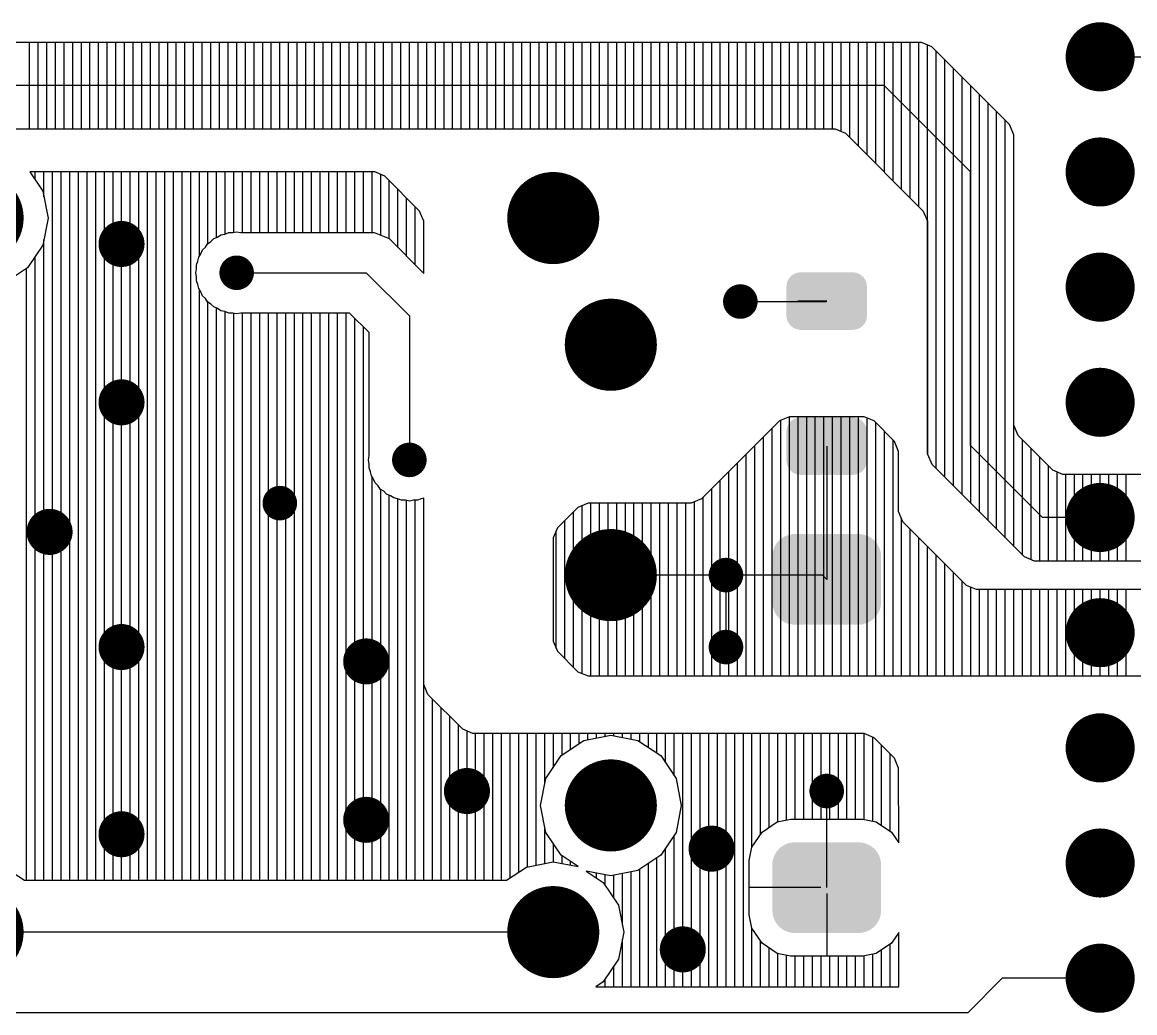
# Model space of a CAD drawing. Extents: x 295 to 953, y 10 to 290.
# Drawn here: x 807.9 to 848.4, y 189.28 to 225.32 of the extents above; entities that cross this region are included whole.
import ezdxf

# ---------------------------------------------------------------- set-up
doc = ezdxf.new("R2010")
doc.units = 0
doc.header["$LTSCALE"] = 5
doc.header["$MEASUREMENT"] = 0
doc.layers.get('0').update_dxf_attribs({"linetype": 'CONTINUOUS', "lineweight": 25})
doc.layers.add('DV-INT-A3_TOP', color=10, linetype='CONTINUOUS')

msp = doc.modelspace()

# ---------------------------------------------------------------- linework, layer by layer
for points, const_width in [([(846.512, 224.062, 1), (847.769, 224.062, 1)], 1.257), ([(846.512, 219.871, 1), (847.769, 219.871, 1)], 1.257), ([(805.44, 218.194, 1), (807.116, 218.194, 1)], 1.676), ([(826.395, 218.194, 1), (828.071, 218.194, 1)], 1.676), ([(811.098, 217.251, 1), (811.936, 217.251, 1)], 0.838), ([(815.394, 216.203, 1), (816.022, 216.203, 1)], 0.629), ([(846.512, 215.68, 1), (847.769, 215.68, 1)], 1.257), ([(833.729, 215.156, 1), (834.358, 215.156, 1)], 0.629), ([(828.49, 213.584, 1), (830.167, 213.584, 1)], 1.676), ([(846.512, 211.489, 1), (847.769, 211.489, 1)], 1.257), ([(811.098, 211.489, 1), (811.936, 211.489, 1)], 0.838), ([(821.68, 209.393, 1), (822.309, 209.393, 1)], 0.629), ([(816.965, 207.821, 1), (817.594, 207.821, 1)], 0.629), ([(846.512, 207.298, 1), (847.769, 207.298, 1)], 1.257), ([(808.478, 206.774, 1), (809.317, 206.774, 1)], 0.838), ([(828.49, 205.202, 1), (830.167, 205.202, 1)], 1.676), ([(833.205, 205.202, 1), (833.834, 205.202, 1)], 0.629), ([(846.512, 203.107, 1), (847.769, 203.107, 1)], 1.257), ([(811.098, 202.583, 1), (811.936, 202.583, 1)], 0.838), ([(820.004, 202.059, 1), (820.842, 202.059, 1)], 0.838), ([(833.205, 202.583, 1), (833.834, 202.583, 1)], 0.629), ([(846.512, 198.916, 1), (847.769, 198.916, 1)], 1.257), ([(828.49, 196.82, 1), (830.167, 196.82, 1)], 1.676), ([(823.671, 197.344, 1), (824.509, 197.344, 1)], 0.838), ([(836.872, 197.344, 1), (837.501, 197.344, 1)], 0.629), ([(820.004, 196.296, 1), (820.842, 196.296, 1)], 0.838), ([(811.098, 195.772, 1), (811.936, 195.772, 1)], 0.838), ([(832.577, 195.248, 1), (833.415, 195.248, 1)], 0.838), ([(846.512, 194.725, 1), (847.769, 194.725, 1)], 1.257), ([(805.44, 192.21, 1), (807.116, 192.21, 1)], 1.676), ([(826.395, 192.21, 1), (828.071, 192.21, 1)], 1.676), ([(831.529, 191.581, 1), (832.367, 191.581, 1)], 0.838), ([(846.512, 190.534, 1), (847.769, 190.534, 1)], 1.257)]:
    msp.add_lwpolyline(points, format="xyb", close=True, dxfattribs=dict(const_width=const_width))
for points in [[(835.739, 215.828), (835.744, 215.854), (838.637, 215.828), (838.627, 215.854)], [(835.744, 215.854), (835.789, 215.95), (838.627, 215.854), (838.588, 215.95)], [(835.789, 215.95), (835.799, 215.974), (838.588, 215.95), (838.571, 215.974)], [(835.799, 215.974), (835.867, 216.057), (838.571, 215.974), (838.51, 216.057)], [(835.867, 216.057), (835.883, 216.076), (838.51, 216.057), (838.486, 216.076)], [(835.883, 216.076), (835.971, 216.141), (838.486, 216.076), (838.407, 216.141)], [(835.971, 216.141), (835.99, 216.154), (838.407, 216.141), (838.377, 216.154)], [(835.99, 216.154), (836.094, 216.196), (838.377, 216.154), (838.287, 216.196)], [(836.094, 216.196), (836.113, 216.204), (838.287, 216.196), (838.246, 216.204)], [(836.113, 216.204), (836.238, 216.22), (838.246, 216.204), (838.157, 216.22)], [(836.238, 216.22), (836.244, 216.22), (838.157, 216.22), (838.13, 216.22)], [(835.72, 215.696), (835.721, 215.724), (838.654, 215.696), (838.65, 215.724)], [(835.72, 214.649), (835.72, 215.696), (838.654, 214.649), (838.654, 215.696)], [(835.721, 215.724), (835.739, 215.828), (838.65, 215.724), (838.637, 215.828)], [(835.723, 214.621), (835.72, 214.649), (838.653, 214.621), (838.654, 214.649)], [(835.737, 214.517), (835.723, 214.621), (838.634, 214.517), (838.653, 214.621)], [(835.747, 214.491), (835.737, 214.517), (838.629, 214.491), (838.634, 214.517)], [(835.786, 214.395), (835.747, 214.491), (838.585, 214.395), (838.629, 214.491)], [(835.803, 214.371), (835.786, 214.395), (838.574, 214.371), (838.585, 214.395)], [(835.864, 214.288), (835.803, 214.371), (838.506, 214.288), (838.574, 214.371)], [(835.887, 214.269), (835.864, 214.288), (838.49, 214.269), (838.506, 214.288)], [(835.966, 214.204), (835.887, 214.269), (838.403, 214.204), (838.49, 214.269)], [(835.996, 214.19), (835.966, 214.204), (838.384, 214.19), (838.403, 214.204)], [(836.087, 214.149), (835.996, 214.19), (838.28, 214.149), (838.384, 214.19)], [(836.128, 214.141), (836.087, 214.149), (838.261, 214.141), (838.28, 214.149)], [(836.217, 214.125), (836.128, 214.141), (838.135, 214.125), (838.261, 214.141)], [(836.244, 214.125), (836.217, 214.125), (838.13, 214.125), (838.135, 214.125)], [(835.744, 210.577), (835.789, 210.674), (838.627, 210.577), (838.588, 210.674)], [(835.789, 210.674), (835.799, 210.697), (838.588, 210.674), (838.571, 210.697)], [(835.799, 210.697), (835.867, 210.781), (838.571, 210.697), (838.51, 210.781)], [(835.867, 210.781), (835.883, 210.8), (838.51, 210.781), (838.486, 210.8)], [(835.883, 210.8), (835.971, 210.864), (838.486, 210.8), (838.407, 210.864)], [(835.971, 210.864), (835.99, 210.878), (838.407, 210.864), (838.377, 210.878)], [(835.99, 210.878), (836.094, 210.92), (838.377, 210.878), (838.287, 210.92)], [(836.094, 210.92), (836.113, 210.927), (838.287, 210.92), (838.246, 210.927)], [(836.113, 210.927), (836.238, 210.943), (838.246, 210.927), (838.157, 210.943)], [(836.238, 210.943), (836.244, 210.944), (838.157, 210.943), (838.13, 210.944)], [(835.72, 210.42), (835.721, 210.447), (838.654, 210.42), (838.65, 210.447)], [(835.72, 209.372), (835.72, 210.42), (838.654, 209.372), (838.654, 210.42)], [(835.721, 210.447), (835.739, 210.551), (838.65, 210.447), (838.637, 210.551)], [(835.739, 210.551), (835.744, 210.577), (838.637, 210.551), (838.627, 210.577)], [(835.723, 209.345), (835.72, 209.372), (838.653, 209.345), (838.654, 209.372)], [(835.737, 209.241), (835.723, 209.345), (838.634, 209.241), (838.653, 209.345)], [(835.747, 209.215), (835.737, 209.241), (838.629, 209.215), (838.634, 209.241)], [(835.786, 209.118), (835.747, 209.215), (838.585, 209.118), (838.629, 209.215)], [(835.803, 209.095), (835.786, 209.118), (838.574, 209.095), (838.585, 209.118)], [(835.864, 209.011), (835.803, 209.095), (838.506, 209.011), (838.574, 209.095)], [(835.887, 208.992), (835.864, 209.011), (838.49, 208.992), (838.506, 209.011)], [(835.966, 208.928), (835.887, 208.992), (838.403, 208.928), (838.49, 208.992)], [(835.996, 208.914), (835.966, 208.928), (838.384, 208.914), (838.403, 208.928)], [(836.087, 208.872), (835.996, 208.914), (838.28, 208.872), (838.384, 208.914)], [(836.128, 208.865), (836.087, 208.872), (838.261, 208.865), (838.28, 208.872)], [(836.217, 208.849), (836.128, 208.865), (838.135, 208.849), (838.261, 208.865)], [(836.244, 208.848), (836.217, 208.849), (838.13, 208.848), (838.135, 208.849)], [(835.476, 206.485), (835.593, 206.571), (838.894, 206.485), (838.784, 206.571)], [(835.593, 206.571), (835.61, 206.584), (838.784, 206.571), (838.759, 206.584)], [(835.61, 206.584), (835.743, 206.645), (838.759, 206.584), (838.635, 206.645)], [(835.743, 206.645), (835.761, 206.653), (838.635, 206.645), (838.605, 206.653)], [(835.761, 206.653), (835.908, 206.688), (838.605, 206.653), (838.475, 206.688)], [(835.908, 206.688), (835.923, 206.691), (838.475, 206.688), (838.415, 206.691)], [(835.923, 206.691), (836.089, 206.696), (838.415, 206.691), (838.332, 206.696)], [(838.285, 206.696), (838.309, 206.698), (838.332, 206.696), (838.309, 206.698)], [(835.226, 206.062), (835.273, 206.197), (839.145, 206.062), (839.103, 206.197)], [(835.273, 206.197), (835.28, 206.219), (839.103, 206.197), (839.091, 206.219)], [(835.28, 206.219), (835.353, 206.342), (839.091, 206.219), (839.023, 206.342)], [(835.353, 206.342), (835.365, 206.362), (839.023, 206.342), (839.006, 206.362)], [(835.365, 206.362), (835.461, 206.469), (839.006, 206.362), (838.915, 206.469)], [(835.461, 206.469), (835.476, 206.485), (838.915, 206.469), (838.894, 206.485)], [(835.204, 205.873), (835.205, 205.897), (839.169, 205.873), (839.167, 205.897)], [(835.207, 205.814), (835.204, 205.873), (839.167, 205.814), (839.169, 205.873)], [(835.205, 205.897), (835.223, 206.038), (839.167, 205.897), (839.152, 206.038)], [(835.207, 204.28), (835.207, 205.814), (839.167, 204.28), (839.167, 205.814)], [(835.223, 206.038), (835.226, 206.062), (839.152, 206.038), (839.145, 206.062)], [(835.204, 204.221), (835.207, 204.28), (839.169, 204.221), (839.167, 204.28)], [(835.207, 204.197), (835.204, 204.221), (839.169, 204.197), (839.169, 204.221)], [(835.221, 204.056), (835.207, 204.197), (839.15, 204.056), (839.169, 204.197)], [(835.229, 204.032), (835.221, 204.056), (839.147, 204.032), (839.15, 204.056)], [(835.271, 203.897), (835.229, 204.032), (839.101, 203.897), (839.147, 204.032)], [(835.283, 203.875), (835.271, 203.897), (839.093, 203.875), (839.101, 203.897)], [(835.351, 203.752), (835.283, 203.875), (839.02, 203.752), (839.093, 203.875)], [(835.368, 203.732), (835.351, 203.752), (839.009, 203.732), (839.02, 203.752)], [(835.459, 203.625), (835.368, 203.732), (838.912, 203.625), (839.009, 203.732)], [(835.48, 203.609), (835.459, 203.625), (838.897, 203.609), (838.912, 203.625)], [(835.59, 203.523), (835.48, 203.609), (838.781, 203.523), (838.897, 203.609)], [(835.615, 203.511), (835.59, 203.523), (838.763, 203.511), (838.781, 203.523)], [(835.738, 203.449), (835.615, 203.511), (838.63, 203.449), (838.763, 203.511)], [(835.769, 203.441), (835.738, 203.449), (838.613, 203.441), (838.63, 203.449)], [(835.899, 203.406), (835.769, 203.441), (838.466, 203.406), (838.613, 203.441)], [(835.958, 203.403), (835.899, 203.406), (838.451, 203.403), (838.466, 203.406)], [(836.042, 203.398), (835.958, 203.403), (838.285, 203.398), (838.451, 203.403)], [(836.065, 203.396), (836.042, 203.398), (836.065, 203.396), (836.089, 203.398)], [(835.365, 195.142), (835.461, 195.249), (839.006, 195.142), (838.915, 195.249)], [(835.461, 195.249), (835.476, 195.266), (838.915, 195.249), (838.894, 195.266)], [(835.476, 195.266), (835.593, 195.352), (838.894, 195.266), (838.784, 195.352)], [(835.593, 195.352), (835.61, 195.364), (838.784, 195.352), (838.759, 195.364)], [(835.61, 195.364), (835.743, 195.426), (838.759, 195.364), (838.635, 195.426)], [(835.743, 195.426), (835.761, 195.434), (838.635, 195.426), (838.605, 195.434)], [(835.761, 195.434), (835.908, 195.468), (838.605, 195.434), (838.475, 195.468)], [(835.908, 195.468), (835.923, 195.472), (838.475, 195.468), (838.415, 195.472)], [(835.923, 195.472), (836.089, 195.477), (838.415, 195.472), (838.332, 195.477)], [(838.285, 195.477), (838.309, 195.478), (838.332, 195.477), (838.309, 195.478)], [(835.205, 194.677), (835.223, 194.819), (839.167, 194.677), (839.152, 194.819)], [(835.223, 194.819), (835.226, 194.842), (839.152, 194.819), (839.145, 194.842)], [(835.226, 194.842), (835.273, 194.977), (839.145, 194.842), (839.103, 194.977)], [(835.273, 194.977), (835.28, 194.999), (839.103, 194.977), (839.091, 194.999)], [(835.28, 194.999), (835.353, 195.123), (839.091, 194.999), (839.023, 195.123)], [(835.353, 195.123), (835.365, 195.142), (839.023, 195.123), (839.006, 195.142)], [(835.204, 194.653), (835.205, 194.677), (839.169, 194.653), (839.167, 194.677)], [(835.207, 194.595), (835.204, 194.653), (839.167, 194.595), (839.169, 194.653)], [(835.207, 193.061), (835.207, 194.595), (839.167, 193.061), (839.167, 194.595)], [(835.204, 193.002), (835.207, 193.061), (839.169, 193.002), (839.167, 193.061)], [(835.207, 192.978), (835.204, 193.002), (839.169, 192.978), (839.169, 193.002)], [(835.221, 192.837), (835.207, 192.978), (839.15, 192.837), (839.169, 192.978)], [(835.229, 192.813), (835.221, 192.837), (839.147, 192.813), (839.15, 192.837)], [(835.271, 192.678), (835.229, 192.813), (839.101, 192.678), (839.147, 192.813)], [(835.283, 192.656), (835.271, 192.678), (839.093, 192.656), (839.101, 192.678)], [(835.351, 192.533), (835.283, 192.656), (839.02, 192.533), (839.093, 192.656)], [(835.368, 192.513), (835.351, 192.533), (839.009, 192.513), (839.02, 192.533)], [(835.459, 192.406), (835.368, 192.513), (838.912, 192.406), (839.009, 192.513)], [(835.48, 192.39), (835.459, 192.406), (838.897, 192.39), (838.912, 192.406)], [(835.59, 192.304), (835.48, 192.39), (838.781, 192.304), (838.897, 192.39)], [(835.615, 192.291), (835.59, 192.304), (838.763, 192.291), (838.781, 192.304)], [(835.738, 192.23), (835.615, 192.291), (838.63, 192.23), (838.763, 192.291)], [(835.769, 192.222), (835.738, 192.23), (838.613, 192.222), (838.63, 192.23)], [(835.899, 192.187), (835.769, 192.222), (838.466, 192.187), (838.613, 192.222)], [(835.958, 192.183), (835.899, 192.187), (838.451, 192.183), (838.466, 192.187)], [(836.042, 192.179), (835.958, 192.183), (838.285, 192.179), (838.451, 192.183)], [(836.065, 192.177), (836.042, 192.179), (836.065, 192.177), (836.089, 192.179)]]:
    msp.add_solid(points)
at = {"layer": 'DV-INT-A3_TOP', "color": 7}
for p, q in [((840.64, 224.581), (800.528, 224.581)), ((808.168, 221.442), (808.168, 224.581)), ((808.483, 221.442), (808.483, 224.581)), ((808.797, 221.442), (808.797, 224.581)), ((809.111, 221.442), (809.111, 224.581)), ((809.426, 221.442), (809.426, 224.581)), ((809.74, 221.442), (809.74, 224.581)), ((810.054, 221.442), (810.054, 224.581)), ((810.369, 221.442), (810.369, 224.581)), ((810.683, 221.442), (810.683, 224.581)), ((810.997, 221.442), (810.997, 224.581)), ((811.312, 221.442), (811.312, 224.581)), ((811.626, 221.442), (811.626, 224.581)), ((811.94, 221.442), (811.94, 224.581)), ((812.255, 221.442), (812.255, 224.581)), ((812.569, 221.442), (812.569, 224.581)), ((812.883, 221.442), (812.883, 224.581)), ((813.198, 221.442), (813.198, 224.581)), ((813.512, 221.442), (813.512, 224.581)), ((813.826, 221.442), (813.826, 224.581)), ((814.141, 221.442), (814.141, 224.581)), ((814.455, 221.442), (814.455, 224.581)), ((814.769, 221.442), (814.769, 224.581)), ((815.083, 221.442), (815.083, 224.581)), ((815.398, 221.442), (815.398, 224.581)), ((815.712, 221.442), (815.712, 224.581)), ((816.026, 221.442), (816.026, 224.581)), ((816.341, 221.442), (816.341, 224.581)), ((816.655, 221.442), (816.655, 224.581)), ((816.969, 221.442), (816.969, 224.581)), ((817.284, 221.442), (817.284, 224.581)), ((817.598, 221.442), (817.598, 224.581)), ((817.912, 221.442), (817.912, 224.581)), ((818.227, 221.442), (818.227, 224.581)), ((818.541, 221.442), (818.541, 224.581)), ((818.855, 221.442), (818.855, 224.581)), ((819.17, 221.442), (819.17, 224.581)), ((819.484, 221.442), (819.484, 224.581)), ((819.798, 221.442), (819.798, 224.581)), ((820.113, 221.442), (820.113, 224.581)), ((820.427, 221.442), (820.427, 224.581)), ((820.741, 221.442), (820.741, 224.581)), ((821.056, 221.442), (821.056, 224.581)), ((821.37, 221.442), (821.37, 224.581)), ((821.684, 221.442), (821.684, 224.581)), ((821.999, 221.442), (821.999, 224.581)), ((822.313, 221.442), (822.313, 224.581)), ((822.627, 221.442), (822.627, 224.581)), ((822.942, 221.442), (822.942, 224.581)), ((823.256, 221.442), (823.256, 224.581)), ((823.57, 221.442), (823.57, 224.581)), ((823.885, 221.442), (823.885, 224.581)), ((824.199, 221.442), (824.199, 224.581)), ((824.513, 221.442), (824.513, 224.581)), ((824.828, 221.442), (824.828, 224.581)), ((825.142, 221.442), (825.142, 224.581)), ((825.456, 221.442), (825.456, 224.581)), ((825.771, 221.442), (825.771, 224.581)), ((826.085, 221.442), (826.085, 224.581)), ((826.399, 221.442), (826.399, 224.581)), ((826.714, 221.442), (826.714, 224.581)), ((827.028, 221.442), (827.028, 224.581)), ((827.342, 221.442), (827.342, 224.581)), ((827.656, 221.442), (827.656, 224.581)), ((827.971, 221.442), (827.971, 224.581)), ((828.285, 221.442), (828.285, 224.581)), ((828.599, 221.442), (828.599, 224.581)), ((828.914, 221.442), (828.914, 224.581)), ((829.228, 221.442), (829.228, 224.581)), ((829.542, 221.442), (829.542, 224.581)), ((829.857, 221.442), (829.857, 224.581)), ((830.171, 221.442), (830.171, 224.581)), ((830.485, 221.442), (830.485, 224.581)), ((830.8, 221.442), (830.8, 224.581)), ((831.114, 221.442), (831.114, 224.581)), ((831.428, 221.442), (831.428, 224.581)), ((831.743, 221.442), (831.743, 224.581)), ((832.057, 221.442), (832.057, 224.581)), ((832.371, 221.442), (832.371, 224.581)), ((832.686, 221.442), (832.686, 224.581)), ((833, 221.442), (833, 224.581)), ((833.314, 221.442), (833.314, 224.581)), ((833.629, 221.442), (833.629, 224.581)), ((833.943, 221.442), (833.943, 224.581)), ((834.257, 221.442), (834.257, 224.581)), ((834.572, 221.442), (834.572, 224.581)), ((834.886, 221.442), (834.886, 224.581)), ((835.2, 221.442), (835.2, 224.581)), ((835.515, 221.442), (835.515, 224.581)), ((835.829, 221.442), (835.829, 224.581)), ((836.143, 221.442), (836.143, 224.581)), ((836.458, 221.442), (836.458, 224.581)), ((836.772, 221.442), (836.772, 224.581)), ((837.086, 221.442), (837.086, 224.581)), ((837.401, 221.442), (837.401, 224.581)), ((837.715, 221.35), (837.715, 224.581)), ((838.029, 221.128), (838.029, 224.581)), ((838.344, 220.814), (838.344, 224.581)), ((838.658, 220.499), (838.658, 224.581)), ((838.972, 220.185), (838.972, 224.581)), ((839.287, 219.871), (839.287, 224.581)), ((839.601, 219.556), (839.601, 224.581)), ((839.915, 219.242), (839.915, 224.581)), ((840.229, 218.928), (840.229, 224.581)), ((840.544, 218.613), (840.544, 224.581)), ((841.009, 224.43), (840.64, 224.581)), ((840.858, 209.607), (840.858, 224.493)), ((843.473, 221.966), (841.009, 224.43)), ((841.172, 209.075), (841.172, 224.271)), ((841.487, 208.76), (841.487, 223.957)), ((847.14, 224.062), (851.331, 224.062)), ((841.801, 208.446), (841.801, 223.642)), ((842.115, 208.132), (842.115, 223.328)), ((839.282, 223.014), (787.712, 223.014)), ((842.426, 219.871), (839.282, 223.014)), ((842.43, 207.817), (842.43, 223.01)), ((842.744, 207.503), (842.744, 222.695)), ((843.058, 207.189), (843.058, 222.381)), ((843.373, 206.874), (843.373, 222.067)), ((843.846, 221.593), (843.473, 221.966)), ((843.687, 206.56), (843.687, 221.752)), ((843.997, 221.224), (843.846, 221.593)), ((799.686, 221.442), (837.497, 221.442)), ((837.497, 221.442), (837.866, 221.287)), ((837.866, 221.287), (840.703, 218.45)), ((843.997, 210.655), (843.997, 221.224)), ((820.733, 219.871), (808.185, 219.871)), ((808.185, 219.871), (808.65, 219.175)), ((808.378, 219.581), (808.378, 219.871)), ((808.692, 218.965), (808.692, 219.871)), ((809.007, 194.096), (809.007, 219.871)), ((809.321, 194.096), (809.321, 219.871)), ((809.635, 194.096), (809.635, 219.871)), ((809.95, 194.096), (809.95, 219.871)), ((810.264, 194.096), (810.264, 219.871)), ((810.578, 194.096), (810.578, 219.871)), ((810.892, 194.096), (810.892, 219.871)), ((811.207, 194.096), (811.207, 219.871)), ((811.521, 194.096), (811.521, 219.871)), ((811.835, 194.096), (811.835, 219.871)), ((812.15, 194.096), (812.15, 219.871)), ((812.464, 194.096), (812.464, 219.871)), ((812.778, 194.096), (812.778, 219.871)), ((813.093, 194.096), (813.093, 219.871)), ((813.407, 194.096), (813.407, 219.871)), ((813.721, 194.096), (813.721, 219.871)), ((814.036, 194.096), (814.036, 219.871)), ((814.35, 216.803), (814.35, 219.871)), ((814.664, 217.264), (814.664, 219.871)), ((814.979, 217.486), (814.979, 219.871)), ((815.293, 217.616), (815.293, 219.871)), ((815.607, 217.674), (815.607, 219.871)), ((815.922, 217.67), (815.922, 219.871)), ((816.236, 217.67), (816.236, 219.871)), ((816.55, 217.67), (816.55, 219.871)), ((816.865, 217.67), (816.865, 219.871)), ((817.179, 217.67), (817.179, 219.871)), ((817.493, 217.67), (817.493, 219.871)), ((817.808, 217.67), (817.808, 219.871)), ((818.122, 217.67), (818.122, 219.871)), ((818.436, 217.67), (818.436, 219.871)), ((818.751, 217.67), (818.751, 219.871)), ((819.065, 217.67), (819.065, 219.871)), ((819.379, 217.67), (819.379, 219.871)), ((819.694, 217.67), (819.694, 219.871)), ((820.008, 217.67), (820.008, 219.871)), ((820.322, 217.67), (820.322, 219.871)), ((820.637, 217.67), (820.637, 219.871)), ((821.102, 219.716), (820.733, 219.871)), ((820.951, 217.574), (820.951, 219.778)), ((822.367, 218.45), (821.102, 219.716)), ((821.265, 217.436), (821.265, 219.556)), ((842.426, 209.917), (842.426, 219.871)), ((808.65, 219.175), (808.843, 218.194)), ((821.58, 217.121), (821.58, 219.242)), ((821.894, 216.807), (821.894, 218.928)), ((822.208, 216.493), (822.208, 218.613)), ((822.518, 218.081), (822.367, 218.45)), ((840.703, 218.45), (840.854, 218.081)), ((808.843, 218.194), (808.65, 217.209)), ((822.518, 216.178), (822.518, 218.081)), ((840.854, 218.081), (840.854, 209.607)), ((814.878, 217.444), (815.016, 217.503)), ((815.016, 217.503), (815.138, 217.582)), ((815.138, 217.582), (815.28, 217.612)), ((815.28, 217.612), (815.419, 217.67)), ((815.419, 217.67), (815.565, 217.67)), ((815.565, 217.67), (815.708, 217.695)), ((815.708, 217.695), (815.855, 217.67)), ((815.855, 217.67), (820.134, 217.67)), ((820.134, 217.67), (820.716, 217.67)), ((820.716, 217.67), (821.257, 217.444)), ((808.65, 217.209), (808.093, 216.379)), ((808.692, 194.096), (808.692, 217.419)), ((814.467, 217.033), (814.572, 217.138)), ((814.572, 217.138), (814.652, 217.26)), ((814.652, 217.26), (814.773, 217.339)), ((814.773, 217.339), (814.878, 217.444)), ((821.257, 217.444), (822.518, 216.178)), ((808.378, 194.096), (808.378, 216.803)), ((814.3, 216.631), (814.329, 216.773)), ((814.329, 216.773), (814.409, 216.895)), ((814.409, 216.895), (814.467, 217.033)), ((808.093, 216.379), (807.263, 215.822)), ((808.064, 194.096), (808.064, 216.359)), ((814.216, 216.203), (814.241, 216.346)), ((814.241, 216.493), (814.3, 216.631)), ((814.241, 216.346), (814.241, 216.493)), ((814.241, 216.057), (814.216, 216.203)), ((814.241, 215.91), (814.241, 216.057)), ((814.3, 215.772), (814.241, 215.91)), ((815.708, 216.203), (820.423, 216.203)), ((820.423, 216.203), (821.994, 214.632)), ((814.329, 215.629), (814.3, 215.772)), ((814.409, 215.508), (814.329, 215.629)), ((814.35, 194.096), (814.35, 215.6)), ((814.467, 215.369), (814.409, 215.508)), ((814.572, 215.265), (814.467, 215.369)), ((814.652, 215.143), (814.572, 215.265)), ((814.773, 215.063), (814.652, 215.143)), ((814.664, 194.096), (814.664, 215.139)), ((814.878, 214.959), (814.773, 215.063)), ((834.044, 215.156), (837.17, 215.156)), ((837.187, 215.172), (836.139, 215.172)), ((837.17, 215.156), (837.187, 215.172)), ((815.016, 214.9), (814.878, 214.959)), ((814.979, 194.096), (814.979, 214.917)), ((815.138, 214.82), (815.016, 214.9)), ((815.28, 214.791), (815.138, 214.82)), ((815.419, 214.737), (815.28, 214.791)), ((815.293, 194.096), (815.293, 214.787)), ((815.565, 214.737), (815.419, 214.737)), ((815.708, 214.707), (815.565, 214.737)), ((815.607, 194.096), (815.607, 214.728)), ((815.855, 214.737), (815.708, 214.707)), ((819.819, 214.737), (815.855, 214.737)), ((815.922, 194.096), (815.922, 214.737)), ((816.236, 194.096), (816.236, 214.737)), ((816.55, 194.096), (816.55, 214.737)), ((816.865, 194.096), (816.865, 214.737)), ((817.179, 194.096), (817.179, 214.737)), ((817.493, 194.096), (817.493, 214.737)), ((817.808, 194.096), (817.808, 214.737)), ((818.122, 194.096), (818.122, 214.737)), ((818.436, 194.096), (818.436, 214.737)), ((818.751, 194.096), (818.751, 214.737)), ((819.065, 194.096), (819.065, 214.737)), ((819.379, 194.096), (819.379, 214.737)), ((819.694, 194.096), (819.694, 214.737)), ((820.528, 214.024), (819.819, 214.737)), ((821.994, 214.632), (821.994, 209.393)), ((820.008, 194.096), (820.008, 214.548)), ((820.322, 194.096), (820.322, 214.234)), ((820.528, 209.536), (820.528, 214.024)), ((835.464, 210.81), (832.627, 207.972)), ((835.833, 210.965), (835.464, 210.81)), ((835.515, 201.531), (835.515, 210.831)), ((835.829, 201.535), (835.829, 210.961)), ((838.545, 210.965), (835.833, 210.965)), ((836.143, 201.535), (836.143, 210.965)), ((836.458, 201.535), (836.458, 210.965)), ((836.772, 201.535), (836.772, 210.965)), ((837.086, 201.535), (837.086, 210.965)), ((837.401, 201.535), (837.401, 210.965)), ((837.715, 201.535), (837.715, 210.965)), ((838.029, 201.535), (838.029, 210.965)), ((838.344, 201.535), (838.344, 210.965)), ((838.914, 210.81), (838.545, 210.965)), ((838.658, 201.535), (838.658, 210.914)), ((839.655, 210.068), (838.914, 210.81)), ((838.972, 201.535), (838.972, 210.755)), ((844.152, 210.286), (843.997, 210.655)), ((844.001, 206.246), (844.001, 210.655)), ((834.886, 201.531), (834.886, 210.231)), ((835.2, 201.531), (835.2, 210.546)), ((839.287, 201.535), (839.287, 210.441)), ((845.418, 209.02), (844.152, 210.286)), ((834.572, 201.531), (834.572, 209.917)), ((837.187, 209.896), (837.187, 205.047)), ((839.601, 201.535), (839.601, 210.126)), ((839.806, 209.699), (839.655, 210.068)), ((845.045, 207.298), (842.426, 209.917)), ((844.316, 205.931), (844.316, 210.122)), ((844.63, 205.772), (844.63, 209.808)), ((820.502, 209.393), (820.528, 209.536)), ((820.528, 209.246), (820.502, 209.393)), ((834.257, 201.531), (834.257, 209.603)), ((839.806, 207.511), (839.806, 209.699)), ((840.854, 209.607), (841.009, 209.238)), ((844.944, 205.722), (844.944, 209.494)), ((820.528, 209.1), (820.528, 209.246)), ((820.586, 208.961), (820.528, 209.1)), ((833.629, 201.531), (833.629, 208.974)), ((833.943, 201.531), (833.943, 209.288)), ((841.009, 209.238), (844.37, 205.877)), ((845.259, 205.722), (845.259, 209.179)), ((845.787, 208.865), (845.418, 209.02)), ((820.616, 208.819), (820.586, 208.961)), ((820.695, 208.697), (820.616, 208.819)), ((820.637, 194.096), (820.637, 208.79)), ((820.754, 208.559), (820.695, 208.697)), ((820.859, 208.454), (820.754, 208.559)), ((833.314, 201.531), (833.314, 208.655)), ((845.573, 205.722), (845.573, 208.957)), ((860.547, 208.869), (845.787, 208.865)), ((845.887, 205.722), (845.887, 208.865)), ((846.202, 205.722), (846.202, 208.865)), ((846.516, 205.722), (846.516, 208.865)), ((846.83, 205.722), (846.83, 208.865)), ((847.145, 205.722), (847.145, 208.865)), ((847.459, 205.722), (847.459, 208.865)), ((847.773, 205.722), (847.773, 208.865)), ((848.088, 205.722), (848.088, 208.865)), ((820.938, 208.333), (820.859, 208.454)), ((821.06, 208.253), (820.938, 208.333)), ((820.951, 194.096), (820.951, 208.329)), ((821.165, 208.148), (821.06, 208.253)), ((833, 201.531), (833, 208.341)), ((821.303, 208.09), (821.165, 208.148)), ((821.265, 194.096), (821.265, 208.106)), ((821.424, 208.01), (821.303, 208.09)), ((821.567, 207.981), (821.424, 208.01)), ((821.705, 207.926), (821.567, 207.981)), ((821.58, 194.096), (821.58, 207.977)), ((821.852, 207.926), (821.705, 207.926)), ((821.994, 207.897), (821.852, 207.926)), ((821.894, 194.096), (821.894, 207.918)), ((822.141, 207.926), (821.994, 207.897)), ((822.288, 207.926), (822.141, 207.926)), ((822.208, 194.096), (822.208, 207.926)), ((822.426, 207.981), (822.288, 207.926)), ((822.518, 208.002), (822.426, 207.981)), ((822.518, 201.225), (822.518, 208.002)), ((828.499, 207.821), (828.13, 207.666)), ((832.258, 207.817), (828.499, 207.821)), ((828.599, 201.531), (828.599, 207.821)), ((828.914, 201.531), (828.914, 207.821)), ((829.228, 201.531), (829.228, 207.821)), ((829.542, 201.531), (829.542, 207.821)), ((829.857, 201.531), (829.857, 207.821)), ((830.171, 201.531), (830.171, 207.821)), ((830.485, 201.531), (830.485, 207.817)), ((830.8, 201.531), (830.8, 207.817)), ((831.114, 201.531), (831.114, 207.817)), ((831.428, 201.531), (831.428, 207.817)), ((831.743, 201.531), (831.743, 207.817)), ((832.057, 201.531), (832.057, 207.817)), ((832.627, 207.972), (832.258, 207.817)), ((832.371, 201.531), (832.371, 207.868)), ((832.686, 201.531), (832.686, 208.027)), ((828.13, 207.666), (827.388, 206.925)), ((827.971, 201.845), (827.971, 207.507)), ((828.285, 201.623), (828.285, 207.729)), ((839.961, 207.143), (839.806, 207.511)), ((827.656, 202.159), (827.656, 207.193)), ((839.915, 201.535), (839.915, 207.26)), ((842.275, 204.829), (839.961, 207.143)), ((847.14, 207.298), (845.045, 207.298)), ((827.388, 206.925), (827.233, 206.556)), ((827.233, 206.556), (827.233, 202.796)), ((827.342, 202.545), (827.342, 206.807)), ((840.229, 201.535), (840.229, 206.874)), ((840.544, 201.535), (840.544, 206.56)), ((840.858, 201.535), (840.858, 206.246)), ((841.172, 201.535), (841.172, 205.931)), ((844.37, 205.877), (844.739, 205.722)), ((841.487, 201.535), (841.487, 205.617)), ((844.739, 205.722), (860.547, 205.722)), ((833.52, 205.202), (829.329, 205.202)), ((837.036, 205.202), (833.52, 205.202)), ((833.52, 205.202), (833.52, 202.583)), ((837.187, 205.047), (837.036, 205.202)), ((841.801, 201.535), (841.801, 205.303)), ((842.115, 201.535), (842.115, 204.988)), ((842.644, 204.674), (842.275, 204.829)), ((842.43, 201.535), (842.43, 204.766)), ((844.534, 204.674), (842.644, 204.674)), ((842.744, 201.535), (842.744, 204.674)), ((843.058, 201.535), (843.058, 204.674)), ((843.373, 201.535), (843.373, 204.674)), ((843.687, 201.535), (843.687, 204.674)), ((844.001, 201.535), (844.001, 204.674)), ((844.316, 201.535), (844.316, 204.674)), ((860.547, 204.674), (844.534, 204.674)), ((844.63, 201.531), (844.63, 204.674)), ((844.944, 201.531), (844.944, 204.674)), ((845.259, 201.531), (845.259, 204.674)), ((845.573, 201.531), (845.573, 204.674)), ((845.887, 201.531), (845.887, 204.674)), ((846.202, 201.531), (846.202, 204.674)), ((846.516, 201.531), (846.516, 204.674)), ((846.83, 201.531), (846.83, 204.674)), ((847.145, 201.531), (847.145, 204.674)), ((847.459, 201.531), (847.459, 204.674)), ((847.773, 201.531), (847.773, 204.674)), ((848.088, 201.531), (848.088, 204.674)), ((827.233, 202.796), (827.388, 202.428)), ((827.388, 202.428), (828.13, 201.686)), ((828.13, 201.686), (828.499, 201.531)), ((828.499, 201.531), (835.615, 201.535)), ((835.615, 201.535), (844.521, 201.535)), ((844.521, 201.535), (860.547, 201.531)), ((822.673, 200.856), (822.518, 201.225)), ((822.523, 194.096), (822.523, 201.225)), ((823.939, 199.59), (822.673, 200.856)), ((822.837, 194.096), (822.837, 200.693)), ((823.151, 194.096), (823.151, 200.378)), ((823.465, 194.096), (823.465, 200.064)), ((823.78, 194.096), (823.78, 199.75)), ((824.308, 199.435), (823.939, 199.59)), ((824.094, 194.096), (824.094, 199.527)), ((837.711, 199.439), (824.308, 199.435)), ((824.408, 194.096), (824.408, 199.435)), ((824.723, 194.096), (824.723, 199.435)), ((825.037, 194.096), (825.037, 199.435)), ((825.351, 194.096), (825.351, 199.435)), ((825.666, 194.184), (825.666, 199.435)), ((825.98, 194.393), (825.98, 199.435)), ((826.294, 194.582), (826.294, 199.435)), ((826.609, 194.645), (826.609, 199.435)), ((826.923, 197.591), (826.923, 199.435)), ((827.237, 198.207), (827.237, 199.435)), ((827.552, 198.652), (827.552, 199.435)), ((827.866, 198.861), (827.866, 199.435)), ((828.18, 199.071), (828.18, 199.435)), ((828.348, 199.188), (829.329, 199.381)), ((828.495, 199.213), (828.495, 199.435)), ((828.809, 199.276), (828.809, 199.435)), ((829.123, 199.339), (829.123, 199.435)), ((829.329, 199.381), (830.314, 199.188)), ((829.438, 199.36), (829.438, 199.435)), ((829.752, 199.297), (829.752, 199.435)), ((830.066, 199.234), (830.066, 199.435)), ((830.381, 199.142), (830.381, 199.435)), ((830.695, 198.932), (830.695, 199.435)), ((831.009, 198.723), (831.009, 199.435)), ((831.324, 198.367), (831.324, 199.435)), ((831.638, 197.893), (831.638, 199.435)), ((831.952, 190.219), (831.952, 199.435)), ((832.267, 190.219), (832.267, 199.435)), ((832.581, 190.219), (832.581, 199.435)), ((832.895, 190.219), (832.895, 199.435)), ((833.21, 190.219), (833.21, 199.435)), ((833.524, 190.219), (833.524, 199.435)), ((833.838, 190.219), (833.838, 199.435)), ((834.153, 190.219), (834.153, 199.435)), ((834.467, 195.29), (834.467, 199.435)), ((834.781, 195.768), (834.781, 199.435)), ((835.096, 196.024), (835.096, 199.435)), ((835.41, 196.225), (835.41, 199.435)), ((835.724, 196.288), (835.724, 199.435)), ((836.038, 196.317), (836.038, 199.435)), ((836.353, 196.317), (836.353, 199.435)), ((836.667, 196.317), (836.667, 199.435)), ((836.981, 196.317), (836.981, 199.435)), ((837.296, 196.317), (837.296, 199.435)), ((837.61, 196.317), (837.61, 199.435)), ((838.545, 199.439), (837.711, 199.439)), ((837.924, 196.317), (837.924, 199.439)), ((838.239, 196.317), (838.239, 199.439)), ((838.914, 199.284), (838.545, 199.439)), ((838.553, 196.309), (838.553, 199.435)), ((838.867, 196.246), (838.867, 199.305)), ((839.655, 198.543), (838.914, 199.284)), ((827.518, 198.631), (828.348, 199.188)), ((830.314, 199.188), (831.143, 198.631)), ((839.182, 196.095), (839.182, 199.02)), ((826.961, 197.801), (827.518, 198.631)), ((831.143, 198.631), (831.701, 197.801)), ((839.496, 195.885), (839.496, 198.706)), ((839.806, 198.174), (839.655, 198.543)), ((839.81, 195.454), (839.806, 198.174)), ((826.768, 196.82), (826.961, 197.801)), ((831.701, 197.801), (831.894, 196.82)), ((837.187, 193.828), (837.187, 197.344)), ((826.961, 195.835), (826.768, 196.82)), ((831.894, 196.82), (831.701, 195.835)), ((826.923, 194.708), (826.923, 196.045)), ((834.836, 195.852), (835.385, 196.221)), ((835.385, 196.221), (835.871, 196.317)), ((835.871, 196.317), (838.507, 196.317)), ((837.187, 194.037), (837.187, 196.317)), ((838.507, 196.317), (838.993, 196.221)), ((838.993, 196.221), (839.542, 195.852)), ((827.518, 195.005), (826.961, 195.835)), ((831.701, 195.835), (831.143, 195.005)), ((831.638, 190.219), (831.638, 195.743)), ((834.467, 195.303), (834.836, 195.852)), ((839.542, 195.852), (839.81, 195.454)), ((827.237, 194.771), (827.237, 195.429)), ((831.324, 190.219), (831.324, 195.269)), ((834.37, 194.817), (834.467, 195.303)), ((828.134, 194.595), (827.518, 195.005)), ((827.552, 194.708), (827.552, 194.984)), ((831.143, 195.005), (830.314, 194.448)), ((831.009, 190.219), (831.009, 194.913)), ((834.37, 192.839), (834.37, 194.817)), ((807.263, 194.578), (807.984, 194.096)), ((825.532, 194.096), (826.253, 194.578)), ((826.253, 194.578), (827.233, 194.771)), ((827.233, 194.771), (828.134, 194.595)), ((827.866, 194.645), (827.866, 194.775)), ((829.329, 194.255), (828.432, 194.431)), ((828.432, 194.431), (829.048, 194.02)), ((828.495, 194.393), (828.495, 194.423)), ((830.314, 194.448), (829.329, 194.255)), ((830.066, 190.219), (830.066, 194.402)), ((830.381, 190.219), (830.381, 194.494)), ((830.695, 190.219), (830.695, 194.704)), ((807.984, 194.096), (825.532, 194.096)), ((828.809, 194.184), (828.809, 194.36)), ((829.048, 194.02), (829.605, 193.191)), ((829.123, 193.912), (829.123, 194.297)), ((829.438, 193.442), (829.438, 194.276)), ((829.752, 192.457), (829.752, 194.339)), ((836.977, 193.828), (834.37, 193.828)), ((837.187, 193.618), (837.187, 191.338)), ((829.605, 193.191), (829.798, 192.21)), ((834.467, 192.352), (834.37, 192.839)), ((834.467, 190.219), (834.467, 192.365)), ((827.233, 192.21), (806.278, 192.21)), ((829.798, 192.21), (829.605, 191.225)), ((829.752, 190.219), (829.752, 191.959)), ((834.836, 191.803), (834.467, 192.352)), ((839.81, 192.202), (839.542, 191.803)), ((839.81, 190.219), (839.81, 192.202)), ((839.81, 190.219), (839.81, 192.202)), ((834.781, 190.219), (834.781, 191.887)), ((835.385, 191.435), (834.836, 191.803)), ((835.096, 190.219), (835.096, 191.632)), ((839.542, 191.803), (838.993, 191.435)), ((839.182, 190.219), (839.182, 191.56)), ((839.496, 190.219), (839.496, 191.77)), ((829.605, 191.225), (829.048, 190.395)), ((835.871, 191.338), (835.385, 191.435)), ((835.41, 190.219), (835.41, 191.43)), ((835.724, 190.219), (835.724, 191.368)), ((838.507, 191.338), (835.871, 191.338)), ((836.038, 190.219), (836.038, 191.338)), ((836.353, 190.219), (836.353, 191.338)), ((836.667, 190.219), (836.667, 191.338)), ((836.981, 190.219), (836.981, 191.338)), ((837.296, 190.219), (837.296, 191.338)), ((837.61, 190.219), (837.61, 191.338)), ((837.924, 190.219), (837.924, 191.338)), ((838.239, 190.219), (838.239, 191.338)), ((838.993, 191.435), (838.507, 191.338)), ((838.553, 190.219), (838.553, 191.347)), ((838.867, 190.219), (838.867, 191.409)), ((829.438, 190.219), (829.438, 190.974)), ((829.048, 190.395), (828.784, 190.219)), ((829.123, 190.219), (829.123, 190.504)), ((843.578, 190.534), (842.321, 189.276)), ((847.14, 190.534), (843.578, 190.534)), ((828.784, 190.219), (839.81, 190.219)), ((828.809, 190.219), (828.809, 190.232)), ((842.321, 189.276), (782.18, 189.276))]:
    msp.add_line(p, q, dxfattribs=at)

doc.saveas('drawing.dxf')
